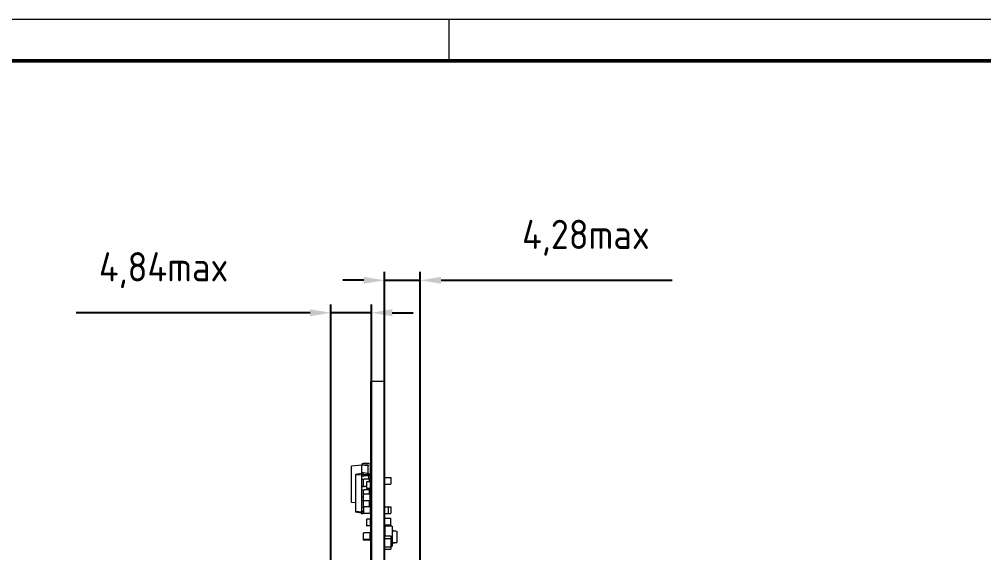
# Model space of a CAD drawing. Header units: millimetres. Extents: x 0 to 420, y 0 to 297.
# Drawn here: x 158.5 to 274.1, y 233 to 297 of the extents above; entities that cross this region are included whole.
import ezdxf

# ---------------------------------------------------------------- set-up
doc = ezdxf.new("R2010")
doc.units = ezdxf.units.MM
doc.header["$PDSIZE"] = -1
doc.layers.add('ОСНОВНОЙ', color=7, linetype='Continuous', lineweight=25)
doc.styles.add('СПДС', font='isocpeur.ttf', dxfattribs={"width": 0.9})
doc.dimstyles.new('ISO-25', dxfattribs={"dimtxt": 2.5, "dimasz": 2.5, "dimexe": 1.25, "dimexo": 0.625, "dimtad": 1, "dimtxsty": 'Standard', "dimcen": 2.5, "dimadec": 0, "dimazin": 0, "dimtfac": 1, "dimtmove": 0, "dimatfit": 3, "dimfxl": 1, "dimarcsym": 0})

# ---------------------------------------------------------------- blocks, each defined once
blk = doc.blocks.new('*D33')
at = {"color": 0, "lineweight": -2, "transparency": 16777216}
for p, q in [((202.25, 226.23), (202.25, 266.7)), ((206.52, 202.13), (206.52, 266.7)), ((199.75, 265.7), (197.25, 265.7)), ((202.25, 265.7), (206.52, 265.7)), ((209.02, 265.7), (236.7, 265.7))]:
    blk.add_line(p, q, dxfattribs=at)
at = {"color": 0, "transparency": 16777216}
for points in [[(199.75, 266.12), (199.75, 265.29), (202.25, 265.7)], [(209.02, 266.12), (209.02, 265.29), (206.52, 265.7)]]:
    blk.add_solid(points, dxfattribs=at)
at = {"layer": 'Defpoints', "color": 0, "transparency": 16777216}
for p in [(202.25, 265.7), (202.25, 226.22), (206.52, 202.12)]:
    blk.add_point(p, dxfattribs=at)
at = {"color": 0, "transparency": 16777216, "insert": (226.38, 270.8), "char_height": 3.5, "attachment_point": 5, "style": 'СПДС'}
blk.add_mtext('4,28max', dxfattribs=at)
blk = doc.blocks.new('*D34')
at = {"color": 0, "lineweight": -2, "transparency": 16777216}
for p, q in [((195.82, 201.59), (195.82, 262.81)), ((200.67, 222.8), (200.67, 262.81)), ((193.32, 261.81), (165.29, 261.81)), ((200.67, 261.81), (195.82, 261.81)), ((203.17, 261.81), (205.67, 261.81))]:
    blk.add_line(p, q, dxfattribs=at)
at = {"color": 0, "transparency": 16777216}
for points in [[(193.32, 262.23), (193.32, 261.39), (195.82, 261.81)], [(203.17, 262.23), (203.17, 261.39), (200.67, 261.81)]]:
    blk.add_solid(points, dxfattribs=at)
at = {"layer": 'Defpoints', "color": 0, "transparency": 16777216}
for p in [(200.67, 261.81), (200.67, 222.79), (195.82, 201.58)]:
    blk.add_point(p, dxfattribs=at)
at = {"color": 0, "transparency": 16777216, "insert": (175.77, 266.91), "char_height": 3.5, "attachment_point": 5, "style": 'СПДС'}
blk.add_mtext('4,84max', dxfattribs=at)
blk = doc.blocks.new('A$Cca01fdc4')
at = {"color": 0, "linetype": 'Continuous', "lineweight": 0, "extrusion": (0, 1, 0)}
for p, q in [((49.1, 1.68), (49.1, 2.42)), ((49.13, 2.45), (49.87, 2.45)), ((49.9, 1.68), (49.9, 2.42)), ((52.6, 2.1), (52.6, 2.42)), ((52.63, 2.45), (53.37, 2.45)), ((53.4, 2.1), (53.4, 2.42)), ((53.96, 1.68), (53.96, 2.42)), ((54.73, 2.45), (53.99, 2.45)), ((54.76, 1.68), (54.76, 2.42)), ((54.88, 1.7), (54.88, 2.52)), ((54.93, 2.58), (57.33, 2.58)), ((55.43, 2.58), (55.52, 3.2)), ((55.51, 2.58), (55.55, 3.2)), ((55.55, 3.2), (55.52, 3.2)), ((56.85, 3.2), (55.55, 3.2)), ((55.78, 2.58), (55.78, 2.58)), ((55.87, 2.58), (55.87, 2.58)), ((56.1, 2.45), (56.1, 2.42)), ((56.1, 2.45), (56.4, 2.45)), ((56.1, 1.68), (56.1, 2.42)), ((56.31, 2.58), (56.31, 2.58)), ((56.4, 2.45), (56.4, 2.42)), ((56.4, 1.68), (56.4, 2.42)), ((56.4, 2.42), (57.4, 2.42)), ((56.89, 2.58), (56.85, 3.2)), ((56.88, 3.2), (56.85, 3.2)), ((56.97, 2.58), (56.88, 3.2)), ((57.38, 2.52), (57.38, 2.42)), ((57.4, 2.45), (57.4, 2.42)), ((57.4, 2.45), (57.7, 2.45)), ((57.4, 1.68), (57.4, 2.42)), ((57.7, 2.45), (57.7, 2.42)), ((57.7, 1.68), (57.7, 2.42)), ((37.57, 1.6), (71.07, 1.6)), ((37.57, 1.6), (37.57, 0)), ((49.13, 1.65), (49.87, 1.65)), ((52.6, 2.1), (52.6, 2.06)), ((52.6, 2.1), (53.4, 2.1)), ((52.6, 1.7), (52.6, 2.06)), ((52.6, 1.65), (52.6, 1.7)), ((52.6, 1.65), (53.4, 1.65)), ((53.4, 2.1), (53.4, 2.06)), ((53.4, 1.7), (53.4, 2.06)), ((53.4, 1.65), (53.4, 1.7)), ((54.73, 1.65), (53.99, 1.65)), ((54.8, 1.8), (54.88, 1.8)), ((54.8, 1.65), (54.8, 1.8)), ((55, 1.65), (54.8, 1.65)), ((54.88, 1.7), (54.93, 1.7)), ((54.88, 1.7), (54.88, 1.68)), ((55.68, 1.68), (54.88, 1.68)), ((54.93, 1.7), (56.1, 1.7)), ((55.68, 1.7), (55.68, 1.68)), ((56.1, 1.65), (56.1, 1.68)), ((56.1, 1.65), (56.4, 1.65)), ((56.4, 1.65), (56.4, 1.68)), ((56.4, 1.68), (57.4, 1.68)), ((56.58, 1.68), (56.58, 1.68)), ((57.38, 1.68), (56.58, 1.68)), ((57.38, 1.68), (57.38, 1.68)), ((57.4, 1.65), (57.4, 1.68)), ((57.4, 1.65), (57.7, 1.65)), ((57.7, 1.65), (57.7, 1.68)), ((37.57, 0), (71.07, 0)), ((47.41, -0.2), (47.41, -0.89)), ((47.56, -0.05), (48.77, -0.05)), ((47.56, -1.04), (47.63, -1.04)), ((47.63, -0.27), (47.63, -1.04)), ((47.63, -0.27), (47.69, -0.27)), ((47.69, -0.27), (47.63, -1.05)), ((48.55, -1.05), (47.63, -1.05)), ((47.63, -1.05), (47.72, -2.27)), ((48.65, -0.27), (47.69, -0.27)), ((48.66, -0.15), (48.55, -0.88)), ((48.55, -0.88), (48.72, -0.88)), ((48.55, -0.88), (48.55, -1.07)), ((48.55, -1.07), (48.72, -1.07)), ((48.62, -1.07), (48.74, -1.8)), ((48.66, -0.15), (48.78, -0.15)), ((48.78, -0.15), (48.72, -0.88)), ((48.72, -0.88), (48.89, -0.88)), ((48.72, -0.88), (48.72, -1.07)), ((48.72, -1.07), (48.89, -1.07)), ((48.76, -1.07), (48.82, -1.8)), ((48.77, -0.05), (48.77, -0.15)), ((48.78, -0.15), (48.89, -0.15)), ((48.81, -0.05), (48.81, -0.15)), ((48.89, -0.05), (48.81, -0.05)), ((48.89, -0.05), (48.89, -0.25)), ((48.89, -0.05), (49.3, -0.05)), ((48.89, -0.25), (48.89, -0.35)), ((48.89, -0.25), (49.3, -0.25)), ((48.89, -0.35), (48.89, -0.78)), ((48.89, -1.07), (48.89, -0.78)), ((48.89, -1.07), (49.3, -1.07)), ((49.6, -0.05), (49.3, -0.05)), ((49.3, -0.05), (49.3, -0.25)), ((49.3, -0.15), (49.6, -0.15)), ((49.3, -0.25), (49.3, -0.35)), ((49.3, -0.35), (49.3, -0.78)), ((49.3, -1.07), (49.3, -0.78)), ((49.3, -0.88), (50.16, -0.88)), ((49.3, -1.07), (50.16, -1.07)), ((49.6, -0.05), (49.6, -0.1)), ((49.6, -0.05), (50.4, -0.05)), ((49.6, -0.1), (49.6, -0.46)), ((49.6, -0.5), (49.6, -0.46)), ((49.6, -0.5), (50.4, -0.5)), ((50.16, -0.5), (50.16, -0.78)), ((50.16, -1.07), (50.16, -0.78)), ((50.16, -1.07), (50.57, -1.07)), ((50.4, -0.05), (50.4, -0.1)), ((50.4, -0.05), (50.57, -0.05)), ((50.4, -0.1), (50.4, -0.46)), ((50.4, -0.25), (50.57, -0.25)), ((50.4, -0.5), (50.4, -0.46)), ((50.9, -0.05), (50.57, -0.05)), ((50.57, -0.05), (50.57, -0.25)), ((50.57, -0.15), (51.1, -0.15)), ((50.57, -0.25), (50.57, -0.35)), ((50.57, -0.35), (50.57, -0.78)), ((50.57, -1.07), (50.57, -0.78)), ((50.57, -0.88), (51.43, -0.88)), ((50.57, -1.07), (51.43, -1.07)), ((50.9, -0.05), (50.9, -0.09)), ((51.01, -0.05), (50.9, -0.05)), ((51.1, -0.09), (50.9, -0.09)), ((50.9, -0.09), (50.9, -0.15)), ((51.01, -0.05), (51.01, -0.09)), ((51.05, -0.05), (51.05, -0.09)), ((51.05, -0.05), (51.13, -0.05)), ((51.1, -0.08), (51.1, -0.82)), ((51.87, -0.05), (51.13, -0.05)), ((51.87, -0.85), (51.13, -0.85)), ((51.43, -1.07), (51.43, -0.85)), ((51.43, -1.07), (51.84, -1.07)), ((51.84, -1.07), (51.84, -0.85)), ((51.84, -0.88), (52.7, -0.88)), ((51.84, -1.07), (52.7, -1.07)), ((51.87, -0.05), (52.1, -0.05)), ((51.9, -0.08), (51.9, -0.82)), ((52.1, -0.09), (51.9, -0.09)), ((51.9, -0.15), (52.6, -0.15)), ((52.5, -0.05), (52.1, -0.05)), ((52.1, -0.05), (52.1, -0.09)), ((52.1, -0.09), (52.1, -0.15)), ((52.5, -0.05), (52.5, -0.09)), ((52.5, -0.09), (52.5, -0.15)), ((52.6, -0.08), (52.6, -0.82)), ((52.63, -0.05), (53.37, -0.05)), ((52.63, -0.85), (53.37, -0.85)), ((52.7, -1.07), (52.7, -0.85)), ((52.7, -1.07), (53.11, -1.07)), ((53.11, -1.07), (53.11, -0.85)), ((53.11, -0.88), (53.27, -0.88)), ((53.11, -1.07), (53.27, -1.07)), ((53.24, -1.07), (53.18, -1.8)), ((53.38, -1.07), (53.26, -1.8)), ((53.27, -0.85), (53.27, -0.88)), ((53.27, -0.88), (53.45, -0.88)), ((53.27, -0.88), (53.27, -1.07)), ((53.27, -1.07), (53.45, -1.07)), ((53.4, -0.08), (53.4, -0.82)), ((53.4, -0.56), (53.45, -0.88)), ((53.45, -0.88), (53.45, -1.07)), ((54.1, -0.05), (54.1, -0.1)), ((54.1, -0.05), (54.9, -0.05)), ((54.1, -0.1), (54.1, -0.46)), ((54.1, -0.5), (54.1, -0.46)), ((54.1, -0.5), (54.9, -0.5)), ((54.9, -0.05), (54.9, -0.1)), ((54.9, -0.1), (54.9, -0.46)), ((54.9, -0.5), (54.9, -0.46)), ((55.73, -0.08), (55.73, -0.82)), ((56.5, -0.05), (55.76, -0.05)), ((56.5, -0.85), (55.76, -0.85)), ((56.57, -0.05), (56.5, -0.05)), ((56.57, -0.85), (56.5, -0.85)), ((56.53, -0.08), (56.53, -0.82)), ((56.6, -0.08), (56.6, -0.82)), ((52.11, -2.27), (47.72, -2.27)), ((48.74, -1.8), (48.82, -1.8)), ((48.82, -1.8), (53.18, -1.8)), ((52.14, -1.8), (52.11, -2.27)), ((53.18, -1.8), (53.26, -1.8))]:
    blk.add_line(p, q, dxfattribs=at)
at = {"color": 0, "linetype": 'Continuous', "lineweight": 0, "extrusion": (0, 0, -1)}
for centre, radius, start, end in [((-49.13, 2.42), 0.03, 0, 90), ((-52.63, 2.42), 0.03, 0, 90), ((-53.99, 2.42), 0.03, 0, 90), ((-57.33, 2.52), 0.05, 90, 180), ((-49.87, 1.68), 0.03, 180, 270), ((-54.73, 1.68), 0.03, 180, 270), ((-55, 1.9), 0.25, 244.1581, 270), ((-47.56, -0.2), 0.147, 0, 90), ((-51.13, -0.08), 0.03, 0, 90), ((-51.87, -0.82), 0.03, 180, 270), ((-52.63, -0.08), 0.03, 0, 90), ((-53.37, -0.82), 0.03, 180, 270), ((-55.76, -0.08), 0.03, 0, 90), ((-56.5, -0.82), 0.03, 180, 270), ((-56.57, -0.82), 0.03, 180, 270)]:
    blk.add_arc(centre, radius, start, end, dxfattribs=at)
at = {"color": 0, "linetype": 'Continuous', "lineweight": 0}
for centre, radius, start, end in [((49.87, 2.42), 0.03, 0, 90), ((53.37, 2.42), 0.03, 0, 90), ((54.73, 2.42), 0.03, 0, 90), ((54.93, 2.52), 0.05, 90, 180), ((49.13, 1.68), 0.03, 180, 270), ((53.99, 1.68), 0.03, 180, 270), ((57.4, 1.9), 0.25, 244.1581, 269.0832), ((47.56, -0.89), 0.147, 180, 270), ((51.13, -0.82), 0.03, 180, 270), ((51.87, -0.08), 0.03, 0, 90), ((52.63, -0.82), 0.03, 180, 270), ((53.37, -0.08), 0.03, 0, 90), ((55.76, -0.82), 0.03, 180, 270), ((56.5, -0.08), 0.03, 0, 90), ((56.57, -0.08), 0.03, 0, 90)]:
    blk.add_arc(centre, radius, start, end, dxfattribs=at)
for points in [[(55.78, 2.58), (55.8, 2.58), (55.82, 2.58), (55.83, 2.58)], [(55.83, 2.58), (55.84, 2.58), (55.85, 2.58), (55.87, 2.58)], [(55.87, 2.58), (55.88, 2.58), (55.88, 2.58), (55.89, 2.58)], [(55.89, 2.58), (55.89, 2.58), (55.89, 2.58), (55.9, 2.58)], [(55.9, 2.58), (55.97, 2.58), (56.3, 2.58), (56.31, 2.58)]]:
    blk.add_open_spline(points, degree=3, dxfattribs=at)

msp = doc.modelspace()

# ---------------------------------------------------------------- linework, layer by layer
at = {"color": 7, "linetype": 'Continuous', "lineweight": 18}
msp.add_line((0, 297), (420, 297), dxfattribs=at)
at = {"color": 7, "linetype": 'Continuous', "lineweight": 50}
msp.add_line((415, 292), (20, 292), dxfattribs=at)
at = {"layer": 'ОСНОВНОЙ', "linetype": 'Continuous', "lineweight": 18}
for p, q in [((210, 292), (210, 297)), ((20, 292), (415, 292)), ((217.5, 292.001), (217.5, 291.999))]:
    msp.add_line(p, q, dxfattribs=at)

# ---------------------------------------------------------------- block references
at = {"rotation": 270}
msp.add_blockref('A$Cca01fdc4', (200.571, 291.152), dxfattribs=at)

# ---------------------------------------------------------------- dimensions: what is measured, and where the dimension line sits
for base, p1, p2, picture, middle in [((202.2455, 265.7043), (206.5212, 202.1247), (202.2455, 226.2181), '*D33', (226.3772, 265.7043)), ((200.6655, 261.8111), (195.8212, 201.5767), (200.6655, 222.7891), '*D34', (175.7738, 261.8111))]:
    dim = msp.add_linear_dim(base=base, p1=p1, p2=p2, text='<>max', dimstyle='ISO-25', override={"dimtxt": 3.5, "dimexe": 1, "dimexo": 0.01, "dimgap": 3, "dimtih": 1, "dimtoh": 1, "dimzin": 0, "dimtxsty": 'СПДС', "dimadec": 2, "dimtdec": 3, "dimtzin": 0})
    dim.commit()
    dim.dimension.update_dxf_attribs({"geometry": picture, "text_midpoint": middle, "dimtype": 160})

doc.saveas('drawing.dxf')
